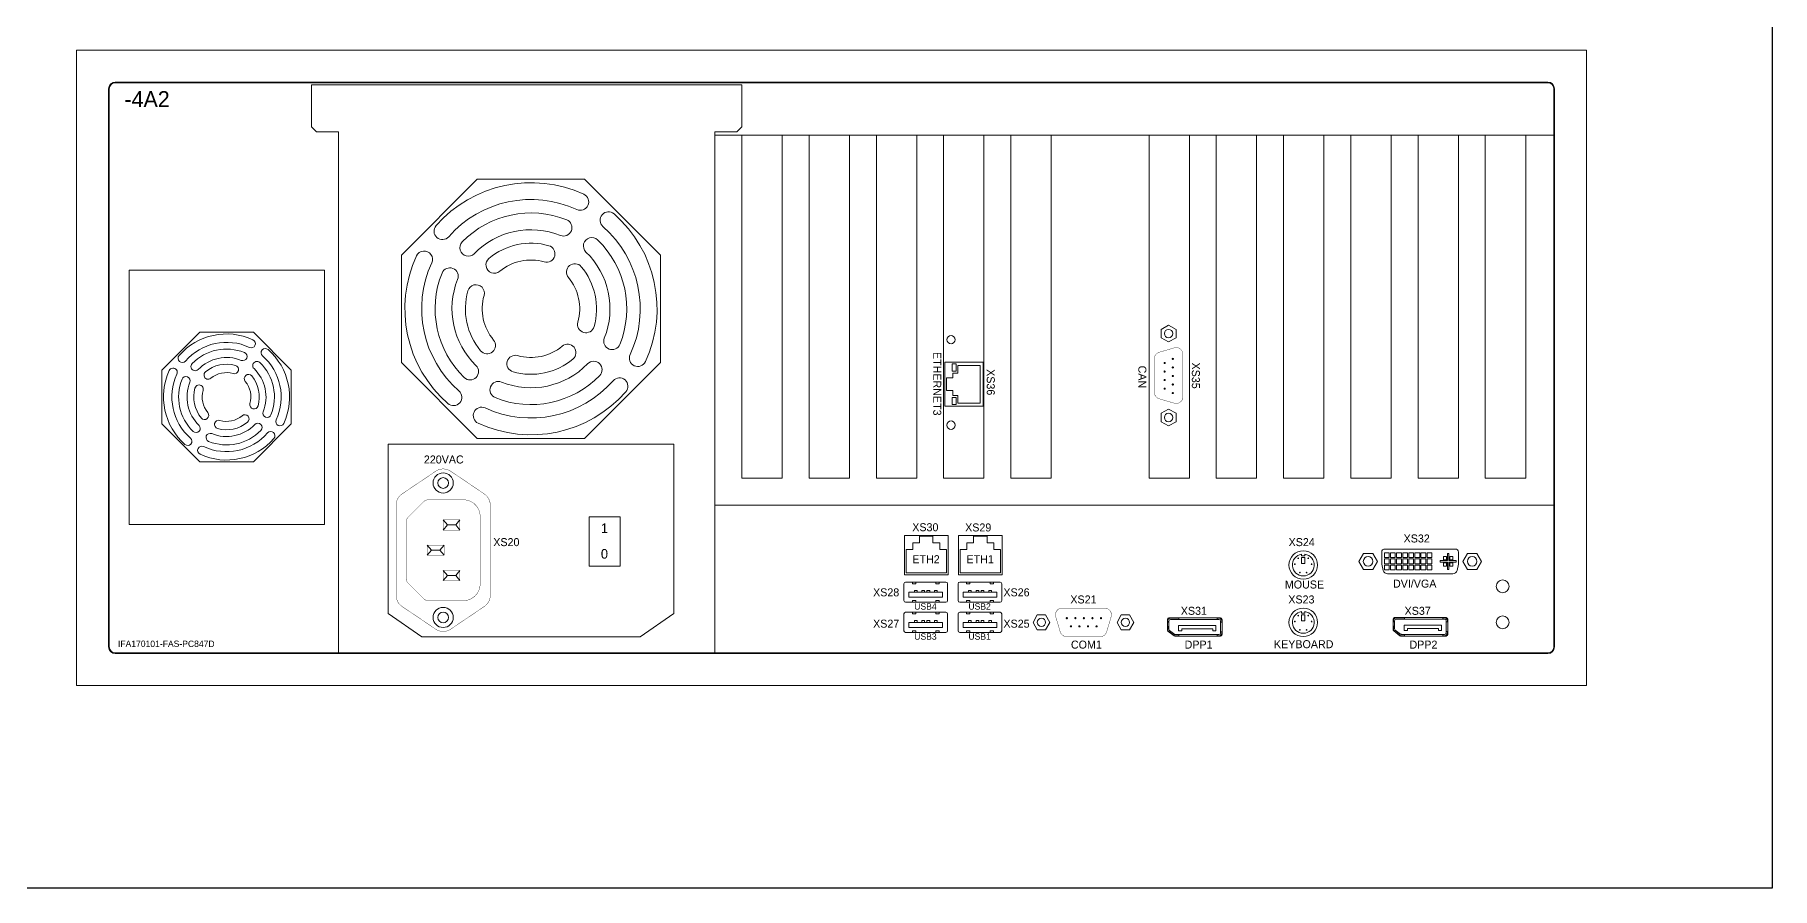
# Model space of a CAD drawing. Extents: x -2364 to 9601, y -871 to 1549.
# Drawn here: x 650 to 1193, y -248 to 19 of the extents above; entities that cross this region are included whole.
import ezdxf

# ---------------------------------------------------------------- set-up
doc = ezdxf.new("R2010")
doc.units = 0
doc.layers.get('0').update_dxf_attribs({"linetype": 'CONTINUOUS'})
doc.layers.add('NRS', color=1, linetype='CONTINUOUS')

msp = doc.modelspace()

# ---------------------------------------------------------------- linework, layer by layer
at = {"color": 7, "lineweight": 13}
for p, q in [((672.88102, 1.63319), (672.88102, -172.71804)), ((672.88102, 1.63319), (672.88102, 0.50658)), ((673.09109, 1.63319), (673.09109, -172.71804)), ((1122.4131, 3.7338), (674.98164, 3.7338)), ((1122.4131, 3.52374), (674.98164, 3.52374)), ((736.28976, -10.28419), (736.28976, 2.81966)), ((736.28976, 2.81966), (870.67828, 2.81966)), ((870.67828, -10.28419), (870.67828, 2.81966)), ((1124.30366, -172.71804), (1124.30366, 1.63319)), ((1124.51372, -172.71804), (1124.51372, 1.63319)), ((737.86779, -11.81955), (736.28976, -10.28419)), ((869.10025, -11.81955), (870.67828, -10.28419)), ((744.68549, -11.81955), (737.86779, -11.81955)), ((744.68549, -11.81955), (744.68549, -174.6086)), ((862.28255, -12.91005), (862.28255, -11.81955)), ((862.28255, -11.81955), (869.10025, -11.81955)), ((862.28255, -12.91005), (1124.30366, -12.91005)), ((862.28255, -12.91005), (862.28255, -120.04152)), ((862.28255, -12.91005), (862.28255, -120.04152)), ((862.28255, -12.91005), (862.28255, -174.6086)), ((870.68502, -12.91005), (870.68502, -120.04152)), ((883.28872, -12.91005), (883.28872, -120.04152)), ((883.28872, -12.91005), (883.28872, -120.04152)), ((891.69119, -12.91005), (891.69119, -120.04152)), ((904.2949, -12.91005), (904.2949, -120.04152)), ((904.2949, -12.91005), (904.2949, -120.04152)), ((912.69736, -12.91005), (912.69736, -120.04152)), ((912.69736, -12.91005), (912.69736, -120.04152)), ((912.69736, -12.91005), (912.69736, -120.04152)), ((912.69736, -12.91005), (912.69736, -120.04152)), ((925.30107, -12.91005), (925.30107, -120.04152)), ((925.30107, -12.91005), (925.30107, -120.04152)), ((925.30107, -12.91005), (925.30107, -120.04152)), ((925.30107, -12.91005), (925.30107, -120.04152)), ((925.30107, -12.91005), (925.30107, -120.04152)), ((925.30107, -12.91005), (925.30107, -120.04152)), ((925.30107, -12.91005), (925.30107, -120.04152)), ((925.30107, -12.91005), (925.30107, -120.04152)), ((933.70354, -12.91005), (933.70354, -120.04152)), ((933.70354, -12.91005), (933.70354, -120.04152)), ((1100.25561, -12.91005), (940.90892, -12.91005)), ((946.30724, -12.91005), (946.30724, -120.04152)), ((946.30724, -12.91005), (946.30724, -120.04152)), ((946.30724, -12.91005), (946.30724, -120.04152)), ((946.30724, -12.91005), (946.30724, -120.04152)), ((954.70971, -12.91005), (954.70971, -120.04152)), ((954.70971, -12.91005), (954.70971, -120.04152)), ((954.70971, -12.91005), (954.70971, -120.04152)), ((967.31341, -12.91005), (967.31341, -120.04152)), ((967.31341, -12.91005), (967.31341, -120.04152)), ((967.31341, -12.91005), (967.31341, -120.04152)), ((967.31341, -12.91005), (967.31341, -120.04152)), ((967.31341, -12.91005), (967.31341, -120.04152)), ((967.31341, -12.91005), (967.31341, -120.04152)), ((997.87476, -12.91005), (997.87476, -120.04152)), ((997.87476, -12.91005), (997.87476, -120.04152)), ((1010.47846, -12.91005), (1010.47846, -120.04152)), ((1010.47846, -12.91005), (1010.47846, -120.04152)), ((1010.47846, -12.91005), (1010.47846, -120.04152)), ((1010.47846, -12.91005), (1010.47846, -120.04152)), ((1018.88093, -12.91005), (1018.88093, -120.04152)), ((1031.48463, -12.91005), (1031.48463, -120.04152)), ((1031.48463, -12.91005), (1031.48463, -120.04152)), ((1039.8871, -12.91005), (1039.8871, -120.04152)), ((1052.4908, -12.91005), (1052.4908, -120.04152)), ((1052.4908, -12.91005), (1052.4908, -120.04152)), ((1060.89327, -12.91005), (1060.89327, -120.04152)), ((1073.49697, -12.91005), (1073.49697, -120.04152)), ((1073.49697, -12.91005), (1073.49697, -120.04152)), ((1081.89944, -12.91005), (1081.89944, -120.04152)), ((1094.50315, -12.91005), (1094.50315, -120.04152)), ((1102.90562, -12.91005), (1102.90562, -120.04152)), ((1115.50932, -12.91005), (1115.50932, -120.04152)), ((764.32375, -50.32195), (788.04082, -26.60487)), ((788.04082, -26.60487), (821.58183, -26.60487)), ((821.58183, -26.60487), (845.29891, -50.32195)), ((764.32375, -83.86296), (764.32375, -50.32195)), ((845.29891, -50.32195), (845.29891, -83.86296)), ((689.47228, -86.28018), (701.33082, -74.42164)), ((701.33082, -74.42164), (718.10132, -74.42164)), ((718.10132, -74.42164), (729.95986, -86.28018)), ((1001.62594, -73.53017), (1003.98653, -72.21873)), ((1001.62594, -76.15305), (1001.62594, -73.53017)), ((1003.98653, -72.21873), (1006.34712, -73.53017)), ((1006.34712, -73.53017), (1006.34712, -76.15305)), ((1003.98653, -77.46448), (1001.62594, -76.15305)), ((1006.34712, -76.15305), (1003.98653, -77.46448)), ((689.47228, -103.05068), (689.47228, -86.28018)), ((729.95986, -86.28018), (729.95986, -103.05068)), ((788.04082, -107.58003), (764.32375, -83.86296)), ((845.29891, -83.86296), (821.58183, -107.58003)), ((934.09665, -83.79489), (934.09665, -97.54489)), ((946.09665, -83.79489), (934.09665, -83.79489)), ((936.39379, -86.54489), (936.39379, -84.29489)), ((936.39379, -84.29489), (937.64379, -84.29489)), ((937.64379, -86.54489), (936.39379, -86.54489)), ((937.64379, -84.29489), (937.64379, -86.54489)), ((938.09665, -84.79489), (938.09665, -87.16989)), ((945.09665, -84.79489), (938.09665, -84.79489)), ((945.09665, -84.79489), (945.09665, -96.54489)), ((946.09665, -83.79489), (946.09665, -97.54489)), ((934.59665, -88.66989), (934.59665, -92.66989)), ((934.59665, -88.66989), (936.59665, -88.66989)), ((936.59665, -87.16989), (938.09665, -87.16989)), ((936.59665, -87.16989), (936.59665, -88.66989)), ((946.09665, -97.54489), (934.09665, -97.54489)), ((934.59665, -92.66989), (936.59665, -92.66989)), ((937.64379, -94.79489), (936.39379, -94.79489)), ((936.39379, -94.79489), (936.39379, -97.04489)), ((936.39379, -97.04489), (937.64379, -97.04489)), ((936.59665, -92.66989), (936.59665, -94.16989)), ((936.59665, -94.16989), (938.09665, -94.16989)), ((937.64379, -97.04489), (937.64379, -94.79489)), ((938.09665, -94.16989), (938.09665, -96.54489)), ((945.09665, -96.54489), (938.09665, -96.54489)), ((701.33082, -114.90922), (689.47228, -103.05068)), ((729.95986, -103.05068), (718.10132, -114.90922)), ((1001.62594, -99.75892), (1003.98653, -98.44749)), ((1001.62594, -102.3818), (1001.62594, -99.75892)), ((1003.98653, -103.69324), (1001.62594, -102.3818)), ((1003.98653, -98.44749), (1006.34712, -99.75892)), ((1006.34712, -102.3818), (1003.98653, -103.69324)), ((1006.34712, -99.75892), (1006.34712, -102.3818)), ((821.58183, -107.58003), (788.04082, -107.58003)), ((760.17321, -162.2617), (760.17321, -109.37142)), ((849.44944, -109.37142), (760.17321, -109.37142)), ((849.44944, -162.2617), (849.44944, -109.37142)), ((718.10132, -114.90922), (701.33082, -114.90922)), ((883.28872, -120.04152), (870.68502, -120.04152)), ((904.2949, -120.04152), (891.69119, -120.04152)), ((925.30107, -120.04152), (912.69736, -120.04152)), ((946.30724, -120.04152), (933.70354, -120.04152)), ((946.30724, -120.04152), (933.70354, -120.04152)), ((967.31341, -120.04152), (954.70971, -120.04152)), ((1010.47846, -120.04152), (997.87476, -120.04152)), ((1031.48463, -120.04152), (1018.88093, -120.04152)), ((1052.4908, -120.04152), (1039.8871, -120.04152)), ((1073.49697, -120.04152), (1060.89327, -120.04152)), ((1094.50315, -120.04152), (1081.89944, -120.04152)), ((1115.50932, -120.04152), (1102.90562, -120.04152)), ((1124.30366, -128.44399), (862.28255, -128.44399)), ((777.39284, -133.07594), (778.68955, -134.65141)), ((778.68955, -134.65141), (777.39284, -136.22687)), ((781.34767, -134.65141), (778.68955, -134.65141)), ((782.64438, -133.07594), (781.34767, -134.65141)), ((781.34767, -134.65141), (782.64438, -136.22687)), ((772.40387, -140.95326), (773.70058, -142.52872)), ((777.65541, -140.95326), (776.3587, -142.52872)), ((921.44809, -137.97782), (921.44809, -150.17359)), ((921.44809, -137.97782), (935.1021, -137.97782)), ((924.07386, -142.29628), (924.07386, -140.19566)), ((924.07386, -140.19566), (926.17447, -140.19566)), ((926.17447, -138.09504), (930.37571, -138.09504)), ((926.17447, -140.19566), (926.17447, -138.09504)), ((930.37571, -138.09504), (930.37571, -140.19566)), ((930.37571, -140.19566), (932.47633, -140.19566)), ((932.47633, -140.19566), (932.47633, -142.29628)), ((935.1021, -150.17359), (935.1021, -137.97782)), ((938.35767, -137.97782), (938.35767, -150.17359)), ((938.35767, -137.97782), (952.01168, -137.97782)), ((940.98344, -140.19566), (943.08405, -140.19566)), ((940.98344, -142.29628), (940.98344, -140.19566)), ((943.08405, -140.19566), (943.08405, -138.09504)), ((943.08405, -138.09504), (947.28529, -138.09504)), ((947.28529, -138.09504), (947.28529, -140.19566)), ((947.28529, -140.19566), (949.38591, -140.19566)), ((949.38591, -140.19566), (949.38591, -142.29628)), ((952.01168, -150.17359), (952.01168, -137.97782)), ((773.70058, -142.52872), (772.40387, -144.10418)), ((776.3587, -142.52872), (773.70058, -142.52872)), ((776.3587, -142.52872), (777.65541, -144.10418)), ((921.97324, -149.64844), (921.97324, -142.29628)), ((921.97324, -142.29628), (924.07386, -142.29628)), ((932.47633, -142.29628), (934.57694, -142.29628)), ((934.57694, -142.29628), (934.57694, -149.64844)), ((938.88282, -142.29628), (940.98344, -142.29628)), ((938.88282, -149.64844), (938.88282, -142.29628)), ((949.38591, -142.29628), (951.48652, -142.29628)), ((951.48652, -142.29628), (951.48652, -149.64844)), ((1045.51517, -143.74543), (1045.51517, -144.27)), ((1045.51517, -144.27), (1046.56432, -144.27)), ((1045.51517, -146.63059), (1045.51517, -144.79458)), ((1045.51517, -144.79458), (1046.56432, -144.79458)), ((1046.56432, -144.27), (1046.56432, -143.74543)), ((1046.56432, -144.79458), (1046.56432, -146.63059)), ((1064.85221, -143.51379), (1063.40883, -146.01379)), ((1063.40883, -146.01379), (1064.85221, -148.51379)), ((1067.73896, -143.51379), (1064.85221, -143.51379)), ((1069.18234, -146.01379), (1067.73896, -143.51379)), ((1067.73896, -148.51379), (1069.18234, -146.01379)), ((1070.54559, -146.87379), (1070.54559, -143.15379)), ((1071.38559, -144.85879), (1071.38559, -143.35879)), ((1071.38559, -143.35879), (1072.88559, -143.35879)), ((1071.38559, -144.85879), (1072.88559, -144.85879)), ((1071.38559, -146.76379), (1071.38559, -145.26379)), ((1071.38559, -145.26379), (1072.88559, -145.26379)), ((1071.54559, -142.15379), (1093.54559, -142.15379)), ((1072.88559, -144.85879), (1072.88559, -143.35879)), ((1072.88559, -146.76379), (1072.88559, -145.26379)), ((1073.29059, -144.85879), (1073.29059, -143.35879)), ((1073.29059, -143.35879), (1074.79059, -143.35879)), ((1073.29059, -144.85879), (1074.79059, -144.85879)), ((1073.29059, -145.26379), (1074.79059, -145.26379)), ((1073.29059, -146.76379), (1073.29059, -145.26379)), ((1074.79059, -144.85879), (1074.79059, -143.35879)), ((1074.79059, -146.76379), (1074.79059, -145.26379)), ((1075.19559, -144.85879), (1075.19559, -143.35879)), ((1075.19559, -143.35879), (1076.69559, -143.35879)), ((1075.19559, -144.85879), (1076.69559, -144.85879)), ((1075.19559, -145.26379), (1076.69559, -145.26379)), ((1075.19559, -146.76379), (1075.19559, -145.26379)), ((1076.69559, -144.85879), (1076.69559, -143.35879)), ((1076.69559, -146.76379), (1076.69559, -145.26379)), ((1077.10059, -144.85879), (1077.10059, -143.35879)), ((1077.10059, -143.35879), (1078.60059, -143.35879)), ((1077.10059, -144.85879), (1078.60059, -144.85879)), ((1077.10059, -145.26379), (1078.60059, -145.26379)), ((1077.10059, -146.76379), (1077.10059, -145.26379)), ((1078.60059, -144.85879), (1078.60059, -143.35879)), ((1078.60059, -146.76379), (1078.60059, -145.26379)), ((1079.00559, -144.85879), (1079.00559, -143.35879)), ((1079.00559, -143.35879), (1080.50559, -143.35879)), ((1079.00559, -144.85879), (1080.50559, -144.85879)), ((1079.00559, -145.26379), (1080.50559, -145.26379)), ((1079.00559, -146.76379), (1079.00559, -145.26379)), ((1080.50559, -144.85879), (1080.50559, -143.35879)), ((1080.50559, -146.76379), (1080.50559, -145.26379)), ((1080.91059, -144.85879), (1080.91059, -143.35879)), ((1080.91059, -143.35879), (1082.41059, -143.35879)), ((1080.91059, -144.85879), (1082.41059, -144.85879)), ((1080.91059, -145.26379), (1082.41059, -145.26379)), ((1080.91059, -146.76379), (1080.91059, -145.26379)), ((1082.41059, -144.85879), (1082.41059, -143.35879)), ((1082.41059, -146.76379), (1082.41059, -145.26379)), ((1082.81559, -144.85879), (1082.81559, -143.35879)), ((1082.81559, -143.35879), (1084.31559, -143.35879)), ((1082.81559, -144.85879), (1084.31559, -144.85879)), ((1082.81559, -145.26379), (1084.31559, -145.26379)), ((1082.81559, -146.76379), (1082.81559, -145.26379)), ((1084.31559, -144.85879), (1084.31559, -143.35879)), ((1084.31559, -146.76379), (1084.31559, -145.26379)), ((1084.72059, -144.85879), (1084.72059, -143.35879)), ((1084.72059, -143.35879), (1086.22059, -143.35879)), ((1084.72059, -144.85879), (1086.22059, -144.85879)), ((1084.72059, -145.26379), (1086.22059, -145.26379)), ((1084.72059, -146.76379), (1084.72059, -145.26379)), ((1086.22059, -144.85879), (1086.22059, -143.35879)), ((1086.22059, -146.76379), (1086.22059, -145.26379)), ((1088.79559, -145.76379), (1091.04559, -145.76379)), ((1088.79559, -146.26379), (1088.79559, -145.76379)), ((1088.79559, -146.26379), (1091.04559, -146.26379)), ((1089.79559, -145.51379), (1089.79559, -144.51379)), ((1089.79559, -144.51379), (1090.79559, -144.51379)), ((1089.79559, -145.51379), (1090.79559, -145.51379)), ((1089.79559, -146.51379), (1090.79559, -146.51379)), ((1089.79559, -146.51379), (1089.79559, -147.51379)), ((1090.79559, -145.51379), (1090.79559, -144.51379)), ((1090.79559, -146.51379), (1090.79559, -147.51379)), ((1091.04559, -145.76379), (1091.04559, -143.51379)), ((1091.04559, -143.51379), (1091.54559, -143.51379)), ((1091.04559, -148.51379), (1091.04559, -146.26379)), ((1091.54559, -145.76379), (1091.54559, -143.51379)), ((1091.54559, -145.76379), (1093.79559, -145.76379)), ((1091.54559, -146.26379), (1093.79559, -146.26379)), ((1091.54559, -148.51379), (1091.54559, -146.26379)), ((1091.79559, -145.51379), (1091.79559, -144.51379)), ((1091.79559, -144.51379), (1092.79559, -144.51379)), ((1091.79559, -145.51379), (1092.79559, -145.51379)), ((1091.79559, -146.51379), (1091.79559, -147.51379)), ((1091.79559, -146.51379), (1092.79559, -146.51379)), ((1092.79559, -145.51379), (1092.79559, -144.51379)), ((1092.79559, -146.51379), (1092.79559, -147.51379)), ((1093.79559, -146.26379), (1093.79559, -145.76379)), ((1094.54559, -146.87379), (1094.54559, -143.15379)), ((1095.90883, -146.01379), (1097.35221, -143.51379)), ((1097.35221, -148.51379), (1095.90883, -146.01379)), ((1097.35221, -143.51379), (1100.23896, -143.51379)), ((1100.23896, -143.51379), (1101.68234, -146.01379)), ((1101.68234, -146.01379), (1100.23896, -148.51379)), ((777.39284, -148.83057), (778.68955, -150.40603)), ((778.68955, -150.40603), (777.39284, -151.9815)), ((781.34767, -150.40603), (778.68955, -150.40603)), ((782.64438, -148.83057), (781.34767, -150.40603)), ((781.34767, -150.40603), (782.64438, -151.9815)), ((921.44809, -150.17359), (935.1021, -150.17359)), ((934.57694, -149.64844), (921.97324, -149.64844)), ((938.35767, -150.17359), (952.01168, -150.17359)), ((951.48652, -149.64844), (938.88282, -149.64844)), ((1046.56432, -146.63059), (1045.51517, -146.63059)), ((1064.85221, -148.51379), (1067.73896, -148.51379)), ((1070.54559, -146.87379), (1070.9537, -148.84813)), ((1071.38559, -146.76379), (1072.88559, -146.76379)), ((1071.38559, -147.16879), (1071.38559, -148.66879)), ((1071.38559, -147.16879), (1072.88559, -147.16879)), ((1071.38559, -148.66879), (1072.88559, -148.66879)), ((1072.37672, -149.87379), (1092.71445, -149.87379)), ((1072.88559, -147.16879), (1072.88559, -148.66879)), ((1073.29059, -146.76379), (1074.79059, -146.76379)), ((1073.29059, -147.16879), (1074.79059, -147.16879)), ((1073.29059, -147.16879), (1073.29059, -148.66879)), ((1073.29059, -148.66879), (1074.79059, -148.66879)), ((1074.79059, -147.16879), (1074.79059, -148.66879)), ((1075.19559, -146.76379), (1076.69559, -146.76379)), ((1075.19559, -147.16879), (1076.69559, -147.16879)), ((1075.19559, -147.16879), (1075.19559, -148.66879)), ((1075.19559, -148.66879), (1076.69559, -148.66879)), ((1076.69559, -147.16879), (1076.69559, -148.66879)), ((1077.10059, -146.76379), (1078.60059, -146.76379)), ((1077.10059, -147.16879), (1078.60059, -147.16879)), ((1077.10059, -147.16879), (1077.10059, -148.66879)), ((1077.10059, -148.66879), (1078.60059, -148.66879)), ((1078.60059, -147.16879), (1078.60059, -148.66879)), ((1079.00559, -146.76379), (1080.50559, -146.76379)), ((1079.00559, -147.16879), (1080.50559, -147.16879)), ((1079.00559, -147.16879), (1079.00559, -148.66879)), ((1079.00559, -148.66879), (1080.50559, -148.66879)), ((1080.50559, -147.16879), (1080.50559, -148.66879)), ((1080.91059, -146.76379), (1082.41059, -146.76379)), ((1080.91059, -147.16879), (1082.41059, -147.16879)), ((1080.91059, -147.16879), (1080.91059, -148.66879)), ((1080.91059, -148.66879), (1082.41059, -148.66879)), ((1082.41059, -147.16879), (1082.41059, -148.66879)), ((1082.81559, -146.76379), (1084.31559, -146.76379)), ((1082.81559, -147.16879), (1084.31559, -147.16879)), ((1082.81559, -147.16879), (1082.81559, -148.66879)), ((1082.81559, -148.66879), (1084.31559, -148.66879)), ((1084.31559, -147.16879), (1084.31559, -148.66879)), ((1084.72059, -146.76379), (1086.22059, -146.76379)), ((1084.72059, -147.16879), (1086.22059, -147.16879)), ((1084.72059, -147.16879), (1084.72059, -148.66879)), ((1084.72059, -148.66879), (1086.22059, -148.66879)), ((1086.22059, -147.16879), (1086.22059, -148.66879)), ((1089.79559, -147.51379), (1090.79559, -147.51379)), ((1091.04559, -148.51379), (1091.54559, -148.51379)), ((1091.79559, -147.51379), (1092.79559, -147.51379)), ((1094.54559, -146.87379), (1094.13747, -148.84813)), ((1100.23896, -148.51379), (1097.35221, -148.51379)), ((921.313, -158.23795), (921.313, -152.98598)), ((921.8382, -152.46079), (934.44292, -152.46079)), ((933.39252, -155.61197), (922.88859, -155.61197)), ((922.88859, -155.61197), (922.88859, -157.18756)), ((922.88859, -157.18756), (933.39252, -157.18756)), ((923.93899, -152.98598), (923.93899, -152.46079)), ((923.93899, -152.98598), (924.98938, -152.98598)), ((925.40954, -155.08677), (924.56922, -155.08677)), ((924.56922, -155.08677), (924.56922, -155.61197)), ((924.98938, -152.98598), (924.98938, -152.46079)), ((925.40954, -155.08677), (925.40954, -155.61197)), ((927.77292, -155.08677), (926.93261, -155.08677)), ((926.93261, -155.08677), (926.93261, -155.61197)), ((927.77292, -155.08677), (927.77292, -155.61197)), ((928.5082, -155.61197), (928.5082, -155.08677)), ((929.34851, -155.08677), (928.5082, -155.08677)), ((929.34851, -155.61197), (929.34851, -155.08677)), ((930.87158, -155.61197), (930.87158, -155.08677)), ((931.7119, -155.08677), (930.87158, -155.08677)), ((931.29174, -152.46079), (931.29174, -152.98598)), ((931.29174, -152.98598), (932.34213, -152.98598)), ((931.7119, -155.61197), (931.7119, -155.08677)), ((932.34213, -152.46079), (932.34213, -152.98598)), ((933.39252, -157.18756), (933.39252, -155.61197)), ((934.96811, -152.98598), (934.96811, -158.23795)), ((938.22258, -158.23795), (938.22258, -152.98598)), ((938.74778, -152.46079), (951.3525, -152.46079)), ((939.79817, -155.61197), (939.79817, -157.18756)), ((950.3021, -155.61197), (939.79817, -155.61197)), ((939.79817, -157.18756), (950.3021, -157.18756)), ((940.84857, -152.98598), (940.84857, -152.46079)), ((940.84857, -152.98598), (941.89896, -152.98598)), ((942.31912, -155.08677), (941.4788, -155.08677)), ((941.4788, -155.08677), (941.4788, -155.61197)), ((941.89896, -152.98598), (941.89896, -152.46079)), ((942.31912, -155.08677), (942.31912, -155.61197)), ((944.6825, -155.08677), (943.84219, -155.08677)), ((943.84219, -155.08677), (943.84219, -155.61197)), ((944.6825, -155.08677), (944.6825, -155.61197)), ((945.41778, -155.61197), (945.41778, -155.08677)), ((946.25809, -155.08677), (945.41778, -155.08677)), ((946.25809, -155.61197), (946.25809, -155.08677)), ((947.78116, -155.61197), (947.78116, -155.08677)), ((948.62148, -155.08677), (947.78116, -155.08677)), ((948.20132, -152.46079), (948.20132, -152.98598)), ((948.20132, -152.98598), (949.25171, -152.98598)), ((948.62148, -155.61197), (948.62148, -155.08677)), ((949.25171, -152.46079), (949.25171, -152.98598)), ((950.3021, -157.18756), (950.3021, -155.61197)), ((951.87769, -152.98598), (951.87769, -158.23795)), ((760.17321, -162.2617), (770.6763, -169.56711)), ((849.44944, -162.2617), (838.94636, -169.56711)), ((921.313, -167.69149), (921.313, -162.43952)), ((934.44292, -158.76314), (921.8382, -158.76314)), ((921.8382, -161.91432), (934.44292, -161.91432)), ((923.93899, -158.76314), (923.93899, -158.23795)), ((924.98938, -158.23795), (923.93899, -158.23795)), ((923.93899, -162.43952), (923.93899, -161.91432)), ((923.93899, -162.43952), (924.98938, -162.43952)), ((924.98938, -158.76314), (924.98938, -158.23795)), ((924.98938, -162.43952), (924.98938, -161.91432)), ((932.34213, -158.23795), (931.29174, -158.23795)), ((931.29174, -158.23795), (931.29174, -158.76314)), ((931.29174, -161.91432), (931.29174, -162.43952)), ((931.29174, -162.43952), (932.34213, -162.43952)), ((932.34213, -158.23795), (932.34213, -158.76314)), ((932.34213, -161.91432), (932.34213, -162.43952)), ((934.96811, -162.43952), (934.96811, -167.69149)), ((938.22258, -167.69149), (938.22258, -162.43952)), ((951.3525, -158.76314), (938.74778, -158.76314)), ((938.74778, -161.91432), (951.3525, -161.91432)), ((940.84857, -158.76314), (940.84857, -158.23795)), ((941.89896, -158.23795), (940.84857, -158.23795)), ((940.84857, -162.43952), (940.84857, -161.91432)), ((940.84857, -162.43952), (941.89896, -162.43952)), ((941.89896, -158.76314), (941.89896, -158.23795)), ((941.89896, -162.43952), (941.89896, -161.91432)), ((948.20132, -158.23795), (948.20132, -158.76314)), ((949.25171, -158.23795), (948.20132, -158.23795)), ((948.20132, -161.91432), (948.20132, -162.43952)), ((948.20132, -162.43952), (949.25171, -162.43952)), ((949.25171, -158.23795), (949.25171, -158.76314)), ((949.25171, -161.91432), (949.25171, -162.43952)), ((951.87769, -162.43952), (951.87769, -167.69149)), ((961.64177, -165.0655), (962.95321, -162.70492)), ((962.95321, -162.70492), (965.57608, -162.70492)), ((965.57608, -162.70492), (966.88752, -165.0655)), ((987.87052, -165.0655), (989.18196, -162.70492)), ((989.18196, -162.70492), (991.80484, -162.70492)), ((991.80484, -162.70492), (993.11627, -165.0655)), ((1045.51517, -161.65577), (1045.51517, -162.18034)), ((1045.51517, -162.18034), (1046.56432, -162.18034)), ((1045.51517, -162.70492), (1046.56432, -162.70492)), ((1045.51517, -164.54093), (1045.51517, -162.70492)), ((1046.56432, -162.18034), (1046.56432, -161.65577)), ((1046.56432, -162.70492), (1046.56432, -164.54093)), ((934.44292, -168.21668), (921.8382, -168.21668)), ((933.39252, -165.0655), (922.88859, -165.0655)), ((922.88859, -165.0655), (922.88859, -166.64109)), ((922.88859, -166.64109), (933.39252, -166.64109)), ((923.93899, -168.21668), (923.93899, -167.69149)), ((924.98938, -167.69149), (923.93899, -167.69149)), ((925.40954, -164.54031), (924.56922, -164.54031)), ((924.56922, -164.54031), (924.56922, -165.0655)), ((924.98938, -168.21668), (924.98938, -167.69149)), ((925.40954, -164.54031), (925.40954, -165.0655)), ((927.77292, -164.54031), (926.93261, -164.54031)), ((926.93261, -164.54031), (926.93261, -165.0655)), ((927.77292, -164.54031), (927.77292, -165.0655)), ((928.5082, -165.0655), (928.5082, -164.54031)), ((929.34851, -164.54031), (928.5082, -164.54031)), ((929.34851, -165.0655), (929.34851, -164.54031)), ((930.87158, -165.0655), (930.87158, -164.54031)), ((931.7119, -164.54031), (930.87158, -164.54031)), ((932.34213, -167.69149), (931.29174, -167.69149)), ((931.29174, -167.69149), (931.29174, -168.21668)), ((931.7119, -165.0655), (931.7119, -164.54031)), ((932.34213, -167.69149), (932.34213, -168.21668)), ((933.39252, -166.64109), (933.39252, -165.0655)), ((951.3525, -168.21668), (938.74778, -168.21668)), ((950.3021, -165.0655), (939.79817, -165.0655)), ((939.79817, -165.0655), (939.79817, -166.64109)), ((939.79817, -166.64109), (950.3021, -166.64109)), ((940.84857, -168.21668), (940.84857, -167.69149)), ((941.89896, -167.69149), (940.84857, -167.69149)), ((942.31912, -164.54031), (941.4788, -164.54031)), ((941.4788, -164.54031), (941.4788, -165.0655)), ((941.89896, -168.21668), (941.89896, -167.69149)), ((942.31912, -164.54031), (942.31912, -165.0655)), ((943.84219, -164.54031), (943.84219, -165.0655)), ((944.6825, -164.54031), (943.84219, -164.54031)), ((944.6825, -164.54031), (944.6825, -165.0655)), ((945.41778, -165.0655), (945.41778, -164.54031)), ((946.25809, -164.54031), (945.41778, -164.54031)), ((946.25809, -165.0655), (946.25809, -164.54031)), ((947.78116, -165.0655), (947.78116, -164.54031)), ((948.62148, -164.54031), (947.78116, -164.54031)), ((949.25171, -167.69149), (948.20132, -167.69149)), ((948.20132, -167.69149), (948.20132, -168.21668)), ((948.62148, -165.0655), (948.62148, -164.54031)), ((949.25171, -167.69149), (949.25171, -168.21668)), ((950.3021, -166.64109), (950.3021, -165.0655)), ((962.95321, -167.42609), (961.64177, -165.0655)), ((965.57608, -167.42609), (962.95321, -167.42609)), ((966.88752, -165.0655), (965.57608, -167.42609)), ((989.18196, -167.42609), (987.87052, -165.0655)), ((991.80484, -167.42609), (989.18196, -167.42609)), ((993.11627, -165.0655), (991.80484, -167.42609)), ((1046.56432, -164.54093), (1045.51517, -164.54093)), ((770.6763, -169.56711), (838.94636, -169.56711)), ((674.98164, -174.6086), (1122.4131, -174.6086)), ((674.98164, -174.81866), (1122.4131, -174.81866))]:
    msp.add_line(p, q, dxfattribs=at)
at = {"color": 7, "linetype": 'Continuous', "lineweight": 13}
for p, q in [((1003.59141, -164.15357), (1003.59141, -167.41573)), ((1003.59141, -164.15357), (1003.59141, -167.41573)), ((1003.69141, -165.03357), (1003.59141, -165.03357)), ((1003.69141, -165.03357), (1003.59141, -165.03357)), ((1003.59141, -166.31856), (1003.69141, -166.31856)), ((1003.59141, -166.31856), (1003.69141, -166.31856)), ((1003.69141, -164.65357), (1003.69141, -165.03357)), ((1003.69141, -164.65357), (1003.69141, -165.03357)), ((1004.09141, -165.03357), (1003.69141, -165.03357)), ((1004.09141, -165.03357), (1003.69141, -165.03357)), ((1003.69141, -166.31856), (1004.09141, -166.31856)), ((1003.69141, -166.31856), (1003.69141, -167.16357)), ((1003.69141, -166.31856), (1004.09141, -166.31856)), ((1003.69141, -166.31856), (1003.69141, -167.16357)), ((1003.69141, -167.71573), (1003.69141, -167.16357)), ((1003.69141, -167.71573), (1003.69141, -167.16357)), ((1003.78865, -167.81365), (1005.75724, -169.31149)), ((1003.78865, -167.81365), (1005.75724, -169.31149)), ((1004.05141, -167.88357), (1005.71808, -169.13357)), ((1004.05141, -167.88357), (1005.71808, -169.13357)), ((1020.19141, -163.65357), (1004.09141, -163.65357)), ((1020.19141, -163.65357), (1004.09141, -163.65357)), ((1004.09141, -164.65357), (1004.09141, -165.03357)), ((1004.09141, -164.65357), (1004.09141, -165.03357)), ((1004.09141, -166.31856), (1004.09141, -165.03357)), ((1004.09141, -166.31856), (1004.09141, -165.03357)), ((1004.09141, -166.31856), (1004.09141, -167.16357)), ((1004.09141, -166.31856), (1004.09141, -167.16357)), ((1004.29141, -167.56357), (1005.95808, -168.81357)), ((1004.29141, -167.56357), (1005.95808, -168.81357)), ((1007.14141, -163.75357), (1004.59141, -163.75357)), ((1007.14141, -163.75357), (1004.59141, -163.75357)), ((1007.14141, -164.15357), (1004.59141, -164.15357)), ((1007.14141, -164.15357), (1004.59141, -164.15357)), ((1007.11925, -166.03357), (1007.11925, -167.71357)), ((1018.75153, -166.03357), (1007.11925, -166.03357)), ((1007.11925, -166.03357), (1007.11925, -167.71357)), ((1018.75153, -166.03357), (1007.11925, -166.03357)), ((1007.11925, -167.71357), (1008.11925, -167.71357)), ((1007.11925, -167.71357), (1008.11925, -167.71357)), ((1007.14141, -163.65357), (1007.14141, -163.75357)), ((1007.14141, -163.65357), (1007.14141, -163.75357)), ((1007.14141, -163.75357), (1007.14141, -164.15357)), ((1007.14141, -163.75357), (1007.14141, -164.15357)), ((1007.14141, -164.15357), (1019.14141, -164.15357)), ((1007.14141, -164.15357), (1019.14141, -164.15357)), ((1008.11925, -167.71357), (1008.11925, -167.11357)), ((1008.11925, -167.11357), (1017.75153, -167.11357)), ((1008.11925, -167.71357), (1008.11925, -167.11357)), ((1008.11925, -167.11357), (1017.75153, -167.11357)), ((1017.75153, -167.11357), (1017.75153, -167.71357)), ((1017.75153, -167.11357), (1017.75153, -167.71357)), ((1017.75153, -167.71357), (1018.75153, -167.71357)), ((1017.75153, -167.71357), (1018.75153, -167.71357)), ((1018.75153, -167.71357), (1018.75153, -166.03357)), ((1018.75153, -167.71357), (1018.75153, -166.03357)), ((1019.14141, -163.65357), (1019.14141, -163.75357)), ((1019.14141, -163.65357), (1019.14141, -163.75357)), ((1019.69141, -163.75357), (1019.14141, -163.75357)), ((1019.14141, -163.75357), (1019.14141, -164.15357)), ((1019.69141, -163.75357), (1019.14141, -163.75357)), ((1019.14141, -163.75357), (1019.14141, -164.15357)), ((1019.69141, -164.15357), (1019.14141, -164.15357)), ((1019.69141, -164.15357), (1019.14141, -164.15357)), ((1020.19141, -165.03357), (1020.19141, -164.65357)), ((1020.19141, -165.03357), (1020.19141, -164.65357)), ((1020.19141, -168.03357), (1020.19141, -165.03357)), ((1020.19141, -165.03357), (1020.59141, -165.03357)), ((1020.19141, -168.03357), (1020.19141, -165.03357)), ((1020.19141, -165.03357), (1020.59141, -165.03357)), ((1020.19141, -168.41357), (1020.19141, -168.03357)), ((1020.19141, -168.03357), (1020.59141, -168.03357)), ((1020.19141, -168.41357), (1020.19141, -168.03357)), ((1020.19141, -168.03357), (1020.59141, -168.03357)), ((1020.59141, -165.03357), (1020.59141, -164.65357)), ((1020.59141, -165.03357), (1020.59141, -164.65357)), ((1020.59141, -165.03357), (1020.69141, -165.03357)), ((1020.59141, -165.03357), (1020.69141, -165.03357)), ((1020.59141, -168.03357), (1020.69141, -168.03357)), ((1020.59141, -168.41357), (1020.59141, -168.03357)), ((1020.59141, -168.03357), (1020.69141, -168.03357)), ((1020.59141, -168.41357), (1020.59141, -168.03357)), ((1020.69141, -168.91357), (1020.69141, -164.15357)), ((1020.69141, -168.91357), (1020.69141, -164.15357)), ((1074.08104, -164.07314), (1074.08104, -167.3353)), ((1074.08104, -164.07314), (1074.08104, -167.3353)), ((1074.18104, -164.95314), (1074.08104, -164.95314)), ((1074.18104, -164.95314), (1074.08104, -164.95314)), ((1074.08104, -166.23813), (1074.18104, -166.23813)), ((1074.08104, -166.23813), (1074.18104, -166.23813)), ((1074.18104, -164.57314), (1074.18104, -164.95314)), ((1074.18104, -164.57314), (1074.18104, -164.95314)), ((1074.58104, -164.95314), (1074.18104, -164.95314)), ((1074.58104, -164.95314), (1074.18104, -164.95314)), ((1074.18104, -166.23813), (1074.58104, -166.23813)), ((1074.18104, -166.23813), (1074.18104, -167.08314)), ((1074.18104, -166.23813), (1074.58104, -166.23813)), ((1074.18104, -166.23813), (1074.18104, -167.08314)), ((1074.18104, -167.6353), (1074.18104, -167.08314)), ((1074.18104, -167.6353), (1074.18104, -167.08314)), ((1074.27828, -167.73322), (1076.24687, -169.23106)), ((1074.27828, -167.73322), (1076.24687, -169.23106)), ((1074.54104, -167.80314), (1076.20771, -169.05314)), ((1074.54104, -167.80314), (1076.20771, -169.05314)), ((1090.68104, -163.57314), (1074.58104, -163.57314)), ((1090.68104, -163.57314), (1074.58104, -163.57314)), ((1074.58104, -164.57314), (1074.58104, -164.95314)), ((1074.58104, -164.57314), (1074.58104, -164.95314)), ((1074.58104, -166.23813), (1074.58104, -164.95314)), ((1074.58104, -166.23813), (1074.58104, -164.95314)), ((1074.58104, -166.23813), (1074.58104, -167.08314)), ((1074.58104, -166.23813), (1074.58104, -167.08314)), ((1074.78104, -167.48314), (1076.44771, -168.73314)), ((1074.78104, -167.48314), (1076.44771, -168.73314)), ((1077.63104, -163.67314), (1075.08104, -163.67314)), ((1077.63104, -163.67314), (1075.08104, -163.67314)), ((1077.63104, -164.07314), (1075.08104, -164.07314)), ((1077.63104, -164.07314), (1075.08104, -164.07314)), ((1077.60888, -165.95314), (1077.60888, -167.63314)), ((1089.24116, -165.95314), (1077.60888, -165.95314)), ((1077.60888, -165.95314), (1077.60888, -167.63314)), ((1089.24116, -165.95314), (1077.60888, -165.95314)), ((1077.60888, -167.63314), (1078.60888, -167.63314)), ((1077.60888, -167.63314), (1078.60888, -167.63314)), ((1077.63104, -163.57314), (1077.63104, -163.67314)), ((1077.63104, -163.57314), (1077.63104, -163.67314)), ((1077.63104, -163.67314), (1077.63104, -164.07314)), ((1077.63104, -163.67314), (1077.63104, -164.07314)), ((1077.63104, -164.07314), (1089.63104, -164.07314)), ((1077.63104, -164.07314), (1089.63104, -164.07314)), ((1078.60888, -167.63314), (1078.60888, -167.03314)), ((1078.60888, -167.03314), (1088.24116, -167.03314)), ((1078.60888, -167.63314), (1078.60888, -167.03314)), ((1078.60888, -167.03314), (1088.24116, -167.03314)), ((1088.24116, -167.03314), (1088.24116, -167.63314)), ((1088.24116, -167.03314), (1088.24116, -167.63314)), ((1088.24116, -167.63314), (1089.24116, -167.63314)), ((1088.24116, -167.63314), (1089.24116, -167.63314)), ((1089.24116, -167.63314), (1089.24116, -165.95314)), ((1089.24116, -167.63314), (1089.24116, -165.95314)), ((1089.63104, -163.57314), (1089.63104, -163.67314)), ((1089.63104, -163.57314), (1089.63104, -163.67314)), ((1090.18104, -163.67314), (1089.63104, -163.67314)), ((1089.63104, -163.67314), (1089.63104, -164.07314)), ((1090.18104, -163.67314), (1089.63104, -163.67314)), ((1089.63104, -163.67314), (1089.63104, -164.07314)), ((1090.18104, -164.07314), (1089.63104, -164.07314)), ((1090.18104, -164.07314), (1089.63104, -164.07314)), ((1090.68104, -164.95314), (1090.68104, -164.57314)), ((1090.68104, -164.95314), (1090.68104, -164.57314)), ((1090.68104, -167.95314), (1090.68104, -164.95314)), ((1090.68104, -164.95314), (1091.08104, -164.95314)), ((1090.68104, -167.95314), (1090.68104, -164.95314)), ((1090.68104, -164.95314), (1091.08104, -164.95314)), ((1090.68104, -168.33314), (1090.68104, -167.95314)), ((1090.68104, -167.95314), (1091.08104, -167.95314)), ((1090.68104, -168.33314), (1090.68104, -167.95314)), ((1090.68104, -167.95314), (1091.08104, -167.95314)), ((1091.08104, -164.95314), (1091.08104, -164.57314)), ((1091.08104, -164.95314), (1091.08104, -164.57314)), ((1091.08104, -164.95314), (1091.18104, -164.95314)), ((1091.08104, -164.95314), (1091.18104, -164.95314)), ((1091.08104, -167.95314), (1091.18104, -167.95314)), ((1091.08104, -168.33314), (1091.08104, -167.95314)), ((1091.08104, -167.95314), (1091.18104, -167.95314)), ((1091.08104, -168.33314), (1091.08104, -167.95314)), ((1091.18104, -168.83314), (1091.18104, -164.07314)), ((1091.18104, -168.83314), (1091.18104, -164.07314)), ((1006.06, -169.41357), (1020.19141, -169.41357)), ((1006.06, -169.41357), (1020.19141, -169.41357)), ((1006.25808, -168.91357), (1007.14141, -168.91357)), ((1006.25808, -168.91357), (1007.14141, -168.91357)), ((1006.25808, -169.31357), (1007.14141, -169.31357)), ((1006.25808, -169.31357), (1007.14141, -169.31357)), ((1007.14141, -169.31357), (1007.14141, -168.91357)), ((1007.14141, -168.91357), (1019.14141, -168.91357)), ((1007.14141, -169.31357), (1007.14141, -168.91357)), ((1007.14141, -168.91357), (1019.14141, -168.91357)), ((1007.14141, -169.41357), (1007.14141, -169.31357)), ((1007.14141, -169.41357), (1007.14141, -169.31357)), ((1019.14141, -169.31357), (1019.14141, -168.91357)), ((1019.14141, -168.91357), (1019.69141, -168.91357)), ((1019.14141, -169.31357), (1019.14141, -168.91357)), ((1019.14141, -168.91357), (1019.69141, -168.91357)), ((1019.14141, -169.41357), (1019.14141, -169.31357)), ((1019.14141, -169.31357), (1019.69141, -169.31357)), ((1019.14141, -169.41357), (1019.14141, -169.31357)), ((1019.14141, -169.31357), (1019.69141, -169.31357)), ((1020.59141, -168.41357), (1020.59141, -169.21357)), ((1020.59141, -168.41357), (1020.59141, -169.21357)), ((1076.54963, -169.33314), (1090.68104, -169.33314)), ((1076.54963, -169.33314), (1090.68104, -169.33314)), ((1076.74771, -168.83314), (1077.63104, -168.83314)), ((1076.74771, -168.83314), (1077.63104, -168.83314)), ((1076.74771, -169.23314), (1077.63104, -169.23314)), ((1076.74771, -169.23314), (1077.63104, -169.23314)), ((1077.63104, -169.23314), (1077.63104, -168.83314)), ((1077.63104, -168.83314), (1089.63104, -168.83314)), ((1077.63104, -169.23314), (1077.63104, -168.83314)), ((1077.63104, -168.83314), (1089.63104, -168.83314)), ((1077.63104, -169.33314), (1077.63104, -169.23314)), ((1077.63104, -169.33314), (1077.63104, -169.23314)), ((1089.63104, -169.23314), (1089.63104, -168.83314)), ((1089.63104, -168.83314), (1090.18104, -168.83314)), ((1089.63104, -169.23314), (1089.63104, -168.83314)), ((1089.63104, -168.83314), (1090.18104, -168.83314)), ((1089.63104, -169.33314), (1089.63104, -169.23314)), ((1089.63104, -169.23314), (1090.18104, -169.23314)), ((1089.63104, -169.33314), (1089.63104, -169.23314)), ((1089.63104, -169.23314), (1090.18104, -169.23314)), ((1091.08104, -168.33314), (1091.08104, -169.13314)), ((1091.08104, -168.33314), (1091.08104, -169.13314))]:
    msp.add_line(p, q, dxfattribs=at)
msp.add_lwpolyline([(619.69938, 358.8954), (1192.52938, 358.8954), (1192.52938, -248.13726), (619.69938, -248.13726)], close=True)
at = {"color": 7, "lineweight": 13}
for points in [[(662.88102, 13.7338), (1134.51372, 13.7338), (1134.51372, -184.81866), (662.88102, -184.81866)], [(679.33027, -55.02631), (740.31714, -55.02631), (740.31714, -134.50212), (679.33027, -134.50212)], [(822.94781, -132.06429), (832.67145, -132.06429), (832.67145, -147.47855), (822.94781, -147.47855)]]:
    msp.add_lwpolyline(points, close=True, dxfattribs=at)
for points, const_width in [([(1008.44542, -81.31796), (1008.44542, -94.59401, -0.500705616), (1005.75505, -96.60705), (1001.03387, -95.21847, -0.332706414), (999.52764, -93.20543), (999.52764, -82.70654, -0.332706414), (1001.03387, -80.6935), (1005.75505, -79.30492, -0.500705616)], 0.10492), ([(1002.56184, -84.04222, 1), (1002.90422, -84.04222, 1)], 0.34237), ([(1002.56184, -86.71, 1), (1002.90422, -86.71, 1)], 0.34237), ([(1005.12563, -82.76406, 1), (1005.468, -82.76406, 1)], 0.34237), ([(1005.12563, -85.43184, 1), (1005.468, -85.43184, 1)], 0.34237), ([(1002.56184, -89.37778, 1), (1002.90422, -89.37778, 1)], 0.34237), ([(1002.56184, -92.04557, 1), (1002.90422, -92.04557, 1)], 0.34237), ([(1005.12563, -88.09963, 1), (1005.468, -88.09963, 1)], 0.34237), ([(1005.12563, -90.76741, 1), (1005.468, -90.76741, 1)], 0.34237), ([(1005.12563, -93.43519, 1), (1005.468, -93.43519, 1)], 0.34237), ([(792.09716, -128.44457), (792.09716, -156.61287, -0.248970266), (790.24991, -160.09268), (779.74683, -167.19771, -0.306467457), (775.03885, -167.19771), (764.53576, -160.09268, -0.248970266), (762.68852, -156.61287), (762.68852, -128.44457, -0.248970266), (764.53576, -124.96476), (775.03885, -117.85973, -0.306467457), (779.74683, -117.85973), (790.24991, -124.96476, -0.248970266)], 0.10503), ([(788.94623, -132.02563), (788.94623, -153.03181, -0.414213562), (783.69469, -158.28335), (772.75655, -158.28335, -0.198912367), (771.27119, -157.66809), (766.4547, -152.8516, -0.198912367), (765.83944, -151.36624), (765.83944, -133.6912, -0.198912367), (766.4547, -132.20584), (771.27119, -127.38935, -0.198912367), (772.75655, -126.77409), (783.69469, -126.77409, -0.414213562)], 0.10503), ([(1044.33488, -145.05686, 1), (1044.59717, -145.05686, 1)], 0.26229), ([(1047.48233, -145.05686, 1), (1047.74462, -145.05686, 1)], 0.26229), ([(1043.28573, -146.89288, 1), (1043.54802, -146.89288, 1)], 0.26229), ([(1044.85945, -149.51575, 1), (1045.12174, -149.51575, 1)], 0.26229), ([(1046.95775, -149.51575, 1), (1047.22004, -149.51575, 1)], 0.26229), ([(1048.53148, -146.89288, 1), (1048.79377, -146.89288, 1)], 0.26229), ([(970.74099, -160.60662), (984.01705, -160.60662, -0.500705616), (986.03009, -163.29699), (984.64151, -168.01816, -0.332706414), (982.62847, -169.52439), (972.12957, -169.52439, -0.332706414), (970.11654, -168.01816), (968.72796, -163.29699, -0.500705616)], 0.10492), ([(1044.33488, -162.9672, 1), (1044.59717, -162.9672, 1)], 0.26229), ([(1047.48233, -162.9672, 1), (1047.74462, -162.9672, 1)], 0.26229), ([(972.1871, -163.92641, 1), (972.1871, -163.58404, 1)], 0.34237), ([(973.46526, -166.49019, 1), (973.46526, -166.14782, 1)], 0.34237), ([(974.85488, -163.92641, 1), (974.85488, -163.58404, 1)], 0.34237), ([(976.13304, -166.49019, 1), (976.13304, -166.14782, 1)], 0.34237), ([(977.52266, -163.92641, 1), (977.52266, -163.58404, 1)], 0.34237), ([(978.80082, -166.49019, 1), (978.80082, -166.14782, 1)], 0.34237), ([(980.19045, -163.92641, 1), (980.19045, -163.58404, 1)], 0.34237), ([(981.46861, -166.49019, 1), (981.46861, -166.14782, 1)], 0.34237), ([(982.85823, -163.92641, 1), (982.85823, -163.58404, 1)], 0.34237), ([(1043.28573, -164.80322, 1), (1043.54802, -164.80322, 1)], 0.26229), ([(1044.85945, -167.42609, 1), (1045.12174, -167.42609, 1)], 0.26229), ([(1046.95775, -167.42609, 1), (1047.22004, -167.42609, 1)], 0.26229), ([(1048.53148, -164.80322, 1), (1048.79377, -164.80322, 1)], 0.26229)]:
    msp.add_lwpolyline(points, format="xyb", close=True, dxfattribs=dict(at, const_width=const_width))
at = {"color": 7, "lineweight": 13, "const_width": 0.10503}
for points in [[(782.64438, -133.07594), (782.64438, -136.22687), (777.39284, -136.22687), (777.39284, -133.07594)], [(777.65541, -140.95326), (777.65541, -144.10418), (772.40387, -144.10418), (772.40387, -140.95326)], [(782.64438, -148.83057), (782.64438, -151.9815), (777.39284, -151.9815), (777.39284, -148.83057)]]:
    msp.add_lwpolyline(points, close=True, dxfattribs=at)
at = {"color": 7, "lineweight": 13, "const_width": 0.1}
msp.add_lwpolyline([(1071.54559, -142.15379), (1093.54559, -142.15379, -0.414213562), (1094.54559, -143.15379), (1094.54559, -146.87379), (1094.13747, -148.84813, -0.389264752), (1092.71445, -149.87379), (1072.37672, -149.87379, -0.322822806), (1070.9537, -148.84813), (1070.54559, -146.87379), (1070.54559, -143.15379, -0.414213562), (1071.54559, -142.15379, -1)], format="xyb", dxfattribs=at)
at = {"color": 7, "lineweight": 13}
for centre, radius in [((936.01322, -76.76123), 1.31144), ((1003.98653, -74.84161), 1.31144), ((936.01322, -103.463), 1.31144), ((1003.98653, -101.07036), 1.31144), ((777.39284, -121.52255), 3.15093), ((777.39284, -121.52255), 1.68001), ((1046.03975, -147.15516), 4.45889), ((1066.29559, -146.01379), 1.5), ((1098.79559, -146.01379), 1.5), ((1108.3221, -153.82627), 2), ((777.39284, -163.53489), 3.15093), ((777.39284, -163.53489), 1.68049), ((1046.03975, -165.0655), 4.45889), ((964.26465, -165.0655), 1.31144), ((990.4934, -165.0655), 1.31144), ((1108.3221, -165.0655), 2)]:
    msp.add_circle(centre, radius, dxfattribs=at)
for centre, radius, start, end in [((674.98164, 1.63319), 2.10062, 90, 180), ((674.98164, 1.63319), 1.89056, 90, 180), ((1122.4131, 1.63319), 2.10062, 0, 90), ((1122.4131, 1.63319), 1.89056, 0, 90), ((804.81133, -67.09245), 39.38657, 65.2176612, 138.7803414), ((820.22044, -33.71707), 2.62577, 245.2176612, 65.2176612), ((804.81133, -67.09245), 34.13503, 65.2176612, 138.7803414), ((804.81133, -67.09245), 29.93379, 68.107385, 135.8262546), ((829.03279, -39.43966), 2.62577, 48.7844407, 228.7844407), ((804.81133, -67.09245), 39.38657, 335.2217606, 48.7844407), ((777.16026, -42.86901), 2.62577, 138.7803414, 318.7803414), ((804.81133, -67.09245), 24.68225, 68.107385, 135.8262546), ((814.99362, -41.75377), 2.62577, 248.107385, 68.107385), ((804.81133, -67.09245), 34.13503, 335.2217606, 48.7844407), ((785.2252, -48.06323), 2.62577, 135.8262546, 315.8262546), ((804.81133, -67.09245), 20.48102, 74.1165867, 129.8437572), ((809.69797, -49.91891), 2.62577, 254.1165867, 74.1165867), ((823.81714, -47.4836), 2.62577, 45.894717, 225.894717), ((804.81133, -67.09245), 29.93379, 338.1758474, 45.894717), ((804.81133, -67.09245), 39.38657, 155.2217606, 228.7844407), ((771.43485, -51.68573), 2.62577, 335.2217606, 155.2217606), ((804.81133, -67.09245), 34.13503, 155.2217606, 228.7844407), ((793.37154, -53.38329), 2.62577, 129.8437572, 309.8437572), ((804.81133, -67.09245), 15.22947, 74.1165867, 129.8437572), ((818.51215, -55.64268), 2.62577, 39.8855153, 219.8855153), ((804.81133, -67.09245), 20.48102, 344.1583447, 39.8855153), ((804.81133, -67.09245), 24.68225, 338.1758474, 45.894717), ((804.81133, -67.09245), 29.93379, 158.1758474, 225.894717), ((779.46049, -56.94044), 2.62577, 338.1758474, 158.1758474), ((804.81133, -67.09245), 24.68225, 158.1758474, 225.894717), ((787.63423, -62.21833), 2.62577, 344.1583447, 164.1583447), ((804.81133, -67.09245), 15.22947, 344.1583447, 39.8855153), ((804.81133, -67.09245), 20.48102, 164.1583447, 219.8855153), ((804.81133, -67.09245), 15.22947, 164.1583447, 219.8855153), ((709.71607, -94.66543), 19.69329, 65.2176612, 138.7803414), ((821.98843, -71.96657), 2.62577, 164.1583447, 344.1583447), ((709.71607, -94.66543), 17.06751, 65.2176612, 138.7803414), ((709.71607, -94.66543), 14.9669, 68.107385, 135.8262546), ((714.80722, -81.99609), 1.31289, 248.107385, 68.107385), ((717.42063, -77.97774), 1.31289, 245.2176612, 65.2176612), ((721.8268, -80.83903), 1.31289, 48.7844407, 228.7844407), ((709.71607, -94.66543), 19.69329, 335.2217606, 48.7844407), ((791.11051, -78.54223), 2.62577, 219.8855153, 39.8855153), ((804.81133, -67.09245), 15.22947, 254.1165867, 309.8437572), ((816.25112, -80.80161), 2.62577, 309.8437572, 129.8437572), ((830.16216, -77.24446), 2.62577, 158.1758474, 338.1758474), ((838.18781, -82.49917), 2.62577, 155.2217606, 335.2217606), ((709.71607, -94.66543), 19.69329, 155.2217606, 228.7844407), ((693.02783, -86.96207), 1.31289, 335.2217606, 155.2217606), ((695.89054, -82.55371), 1.31289, 138.7803414, 318.7803414), ((699.923, -85.15082), 1.31289, 135.8262546, 315.8262546), ((709.71607, -94.66543), 12.34113, 68.107385, 135.8262546), ((703.99618, -87.81085), 1.31289, 129.8437572, 309.8437572), ((709.71607, -94.66543), 10.24051, 74.1165867, 129.8437572), ((712.15939, -86.07866), 1.31289, 254.1165867, 74.1165867), ((719.21898, -84.861), 1.31289, 45.894717, 225.894717), ((709.71607, -94.66543), 12.34113, 338.1758474, 45.894717), ((709.71607, -94.66543), 14.9669, 338.1758474, 45.894717), ((709.71607, -94.66543), 17.06751, 335.2217606, 48.7844407), ((785.80552, -86.70131), 2.62577, 225.894717, 45.894717), ((804.81133, -67.09245), 24.68225, 248.107385, 315.8262546), ((799.92469, -84.266), 2.62577, 74.1165867, 254.1165867), ((804.81133, -67.09245), 20.48102, 254.1165867, 309.8437572), ((824.39746, -86.12168), 2.62577, 315.8262546, 135.8262546), ((709.71607, -94.66543), 17.06751, 155.2217606, 228.7844407), ((709.71607, -94.66543), 14.9669, 158.1758474, 225.894717), ((697.04065, -89.58943), 1.31289, 338.1758474, 158.1758474), ((709.71607, -94.66543), 12.34113, 158.1758474, 225.894717), ((709.71607, -94.66543), 10.24051, 164.1583447, 219.8855153), ((701.12752, -92.22837), 1.31289, 344.1583447, 164.1583447), ((709.71607, -94.66543), 7.61474, 74.1165867, 129.8437572), ((716.56648, -88.94054), 1.31289, 39.8855153, 219.8855153), ((709.71607, -94.66543), 7.61474, 344.1583447, 39.8855153), ((709.71607, -94.66543), 10.24051, 344.1583447, 39.8855153), ((804.81133, -67.09245), 34.13503, 245.2176612, 318.7803414), ((794.62904, -92.43114), 2.62577, 68.107385, 248.107385), ((804.81133, -67.09245), 29.93379, 248.107385, 315.8262546), ((832.46239, -91.31589), 2.62577, 318.7803414, 138.7803414), ((709.71607, -94.66543), 7.61474, 164.1583447, 219.8855153), ((718.30462, -97.10249), 1.31289, 164.1583447, 344.1583447), ((780.58987, -94.74525), 2.62577, 228.7844407, 48.7844407), ((804.81133, -67.09245), 39.38657, 245.2176612, 318.7803414), ((702.86566, -100.39032), 1.31289, 219.8855153, 39.8855153), ((707.27275, -103.2522), 1.31289, 74.1165867, 254.1165867), ((709.71607, -94.66543), 10.24051, 254.1165867, 309.8437572), ((709.71607, -94.66543), 7.61474, 254.1165867, 309.8437572), ((715.43597, -101.52001), 1.31289, 309.8437572, 129.8437572), ((719.50914, -104.18004), 1.31289, 315.8262546, 135.8262546), ((722.39149, -99.74143), 1.31289, 158.1758474, 338.1758474), ((726.40431, -102.36879), 1.31289, 155.2217606, 335.2217606), ((789.40222, -100.46783), 2.62577, 65.2176612, 245.2176612), ((697.60534, -108.49183), 1.31289, 228.7844407, 48.7844407), ((700.21317, -104.46986), 1.31289, 225.894717, 45.894717), ((709.71607, -94.66543), 19.69329, 245.2176612, 318.7803414), ((709.71607, -94.66543), 17.06751, 245.2176612, 318.7803414), ((704.62492, -107.33477), 1.31289, 68.107385, 248.107385), ((709.71607, -94.66543), 14.9669, 248.107385, 315.8262546), ((709.71607, -94.66543), 12.34113, 248.107385, 315.8262546), ((723.5416, -106.77715), 1.31289, 318.7803414, 138.7803414), ((702.01152, -111.35312), 1.31289, 65.2176612, 245.2176612), ((1046.03975, -147.15516), 3.40974, 98.7461623, 81.2538377), ((1071.54559, -143.15379), 1, 90, 180), ((1093.54559, -143.15379), 1, 0, 90), ((1072.37672, -148.37379), 1.5, 198.4349488, 270), ((1092.71445, -148.37379), 1.5, 270, 341.5650512), ((921.8382, -152.98598), 0.5252, 90, 180), ((934.44292, -152.98598), 0.5252, 0, 90), ((938.74778, -152.98598), 0.5252, 90, 180), ((951.3525, -152.98598), 0.5252, 0, 90), ((921.8382, -158.23795), 0.5252, 180, 270), ((921.8382, -162.43952), 0.5252, 90, 180), ((934.44292, -158.23795), 0.5252, 270, 0), ((934.44292, -162.43952), 0.5252, 0, 90), ((938.74778, -158.23795), 0.5252, 180, 270), ((938.74778, -162.43952), 0.5252, 90, 180), ((951.3525, -158.23795), 0.5252, 270, 0), ((951.3525, -162.43952), 0.5252, 0, 90), ((1046.03975, -165.0655), 3.40974, 98.7461623, 81.2538377), ((921.8382, -167.69149), 0.5252, 180, 270), ((934.44292, -167.69149), 0.5252, 270, 0), ((938.74778, -167.69149), 0.5252, 180, 270), ((951.3525, -167.69149), 0.5252, 270, 0), ((674.98164, -172.71804), 2.10062, 180, 270), ((674.98164, -172.71804), 1.89056, 180, 270), ((1122.4131, -172.71804), 2.10062, 270, 0), ((1122.4131, -172.71804), 1.89056, 270, 0)]:
    msp.add_arc(centre, radius, start, end, dxfattribs=at)
at = {"color": 7, "linetype": 'Continuous', "lineweight": 13}
for centre, radius, start, end in [((1004.09141, -164.15357), 0.5, 90, 180), ((1004.09141, -164.15357), 0.5, 90, 180), ((1004.09141, -167.41573), 0.5, 180, 232.7335981), ((1004.09141, -167.41573), 0.5, 180, 232.7335981), ((1004.59141, -164.65357), 0.9, 90, 180), ((1004.59141, -164.65357), 0.9, 90, 180), ((1004.59141, -167.16357), 0.9, 180, 233.1301024), ((1004.59141, -167.16357), 0.9, 180, 233.1301024), ((1004.59141, -164.65357), 0.5, 90, 180), ((1004.59141, -164.65357), 0.5, 90, 180), ((1004.59141, -167.16357), 0.5, 180, 233.1301024), ((1004.59141, -167.16357), 0.5, 180, 233.1301024), ((1019.69141, -164.65357), 0.9, 0, 90), ((1019.69141, -164.65357), 0.9, 0, 90), ((1019.69141, -164.65357), 0.5, 0, 90), ((1019.69141, -164.65357), 0.5, 0, 90), ((1020.19141, -164.15357), 0.5, 0, 90), ((1020.19141, -164.15357), 0.5, 0, 90), ((1074.58104, -164.07314), 0.5, 90, 180), ((1074.58104, -164.07314), 0.5, 90, 180), ((1074.58104, -167.3353), 0.5, 180, 232.7335981), ((1074.58104, -167.3353), 0.5, 180, 232.7335981), ((1075.08104, -164.57314), 0.9, 90, 180), ((1075.08104, -164.57314), 0.9, 90, 180), ((1075.08104, -167.08314), 0.9, 180, 233.1301024), ((1075.08104, -167.08314), 0.9, 180, 233.1301024), ((1075.08104, -164.57314), 0.5, 90, 180), ((1075.08104, -164.57314), 0.5, 90, 180), ((1075.08104, -167.08314), 0.5, 180, 233.1301024), ((1075.08104, -167.08314), 0.5, 180, 233.1301024), ((1090.18104, -164.57314), 0.9, 0, 90), ((1090.18104, -164.57314), 0.9, 0, 90), ((1090.18104, -164.57314), 0.5, 0, 90), ((1090.18104, -164.57314), 0.5, 0, 90), ((1090.68104, -164.07314), 0.5, 0, 90), ((1090.68104, -164.07314), 0.5, 0, 90), ((1006.25808, -168.41357), 0.9, 233.1301024, 270), ((1006.25808, -168.41357), 0.9, 233.1301024, 270), ((1006.06, -168.91357), 0.5, 232.7335981, 270), ((1006.06, -168.91357), 0.5, 232.7335981, 270), ((1006.25808, -168.41357), 0.5, 233.1301024, 270), ((1006.25808, -168.41357), 0.5, 233.1301024, 270), ((1019.69141, -168.41357), 0.5, 270, 0), ((1019.69141, -168.41357), 0.9, 270, 0), ((1019.69141, -168.41357), 0.5, 270, 0), ((1019.69141, -168.41357), 0.9, 270, 0), ((1020.19141, -168.91357), 0.5, 270, 0), ((1020.19141, -168.91357), 0.5, 270, 0), ((1076.74771, -168.33314), 0.9, 233.1301024, 270), ((1076.74771, -168.33314), 0.9, 233.1301024, 270), ((1076.54963, -168.83314), 0.5, 232.7335981, 270), ((1076.54963, -168.83314), 0.5, 232.7335981, 270), ((1076.74771, -168.33314), 0.5, 233.1301024, 270), ((1076.74771, -168.33314), 0.5, 233.1301024, 270), ((1090.18104, -168.33314), 0.5, 270, 0), ((1090.18104, -168.33314), 0.9, 270, 0), ((1090.18104, -168.33314), 0.5, 270, 0), ((1090.18104, -168.33314), 0.9, 270, 0), ((1090.68104, -168.83314), 0.5, 270, 0), ((1090.68104, -168.83314), 0.5, 270, 0)]:
    msp.add_arc(centre, radius, start, end, dxfattribs=at)

# ---------------------------------------------------------------- texts
at = {"color": 7, "lineweight": 13}
for s, height, p in [('-4A2', 5, (677.8551, -4.1124)), ('1', 3, (826.64702, -137.132)), ('0', 3, (826.64702, -145.15586)), ('IFA170101-FAS-PC847D', 2, (675.81338, -172.7627))]:
    msp.add_text(s, height=height, dxfattribs=at).set_placement(p)
at = {"layer": 'NRS', "color": 7, "lineweight": 13}
for s, p in [('ETHERNET3', (930.46141, -80.59354)), ('XS36', (947.18229, -85.96265)), ('CAN', (994.5185, -84.86242)), ('XS35', (1011.23939, -83.9015))]:
    msp.add_text(s, height=2.5, rotation=270, dxfattribs=at).set_placement(p)
for s, height, p in [('220VAC', 2.5, (771.35514, -115.43783)), ('XS30', 2.5, (923.906, -136.60343)), ('XS29', 2.5, (940.42082, -136.66916)), ('XS20', 2.5, (793.03849, -141.25374)), ('XS24', 2.5, (1041.45858, -141.25374)), ('XS32', 2.5, (1077.38105, -140.11236)), ('ETH2', 2.5, (923.92953, -146.59182)), ('ETH1', 2.5, (940.83911, -146.59182)), ('MOUSE', 2.5, (1040.29056, -154.49265)), ('DVI/VGA', 2.5, (1074.06805, -154.21667)), ('XS28', 2.5, (911.66688, -156.94668)), ('XS26', 2.5, (952.37688, -156.94668)), ('XS21', 2.5, (973.29138, -159.16408)), ('XS23', 2.5, (1041.36759, -159.16408)), ('USB4', 2, (924.53964, -161.09097)), ('USB2', 2, (941.44922, -161.09097)), ('XS31', 2.5, (1007.77877, -162.71351)), ('XS37', 2.5, (1077.68519, -162.71351)), ('XS27', 2.5, (911.67654, -166.72673)), ('XS25', 2.5, (952.38654, -166.72673)), ('USB3', 2, (924.54351, -170.486)), ('USB1', 2, (941.45309, -170.486)), ('COM1', 2.5, (973.46452, -173.26838)), ('DPP1', 2.5, (1008.98279, -173.26838)), ('KEYBOARD', 2.5, (1036.88521, -173.14475)), ('DPP2', 2.5, (1079.21211, -173.26838))]:
    msp.add_text(s, height=height, dxfattribs=at).set_placement(p)

doc.saveas('drawing.dxf')
